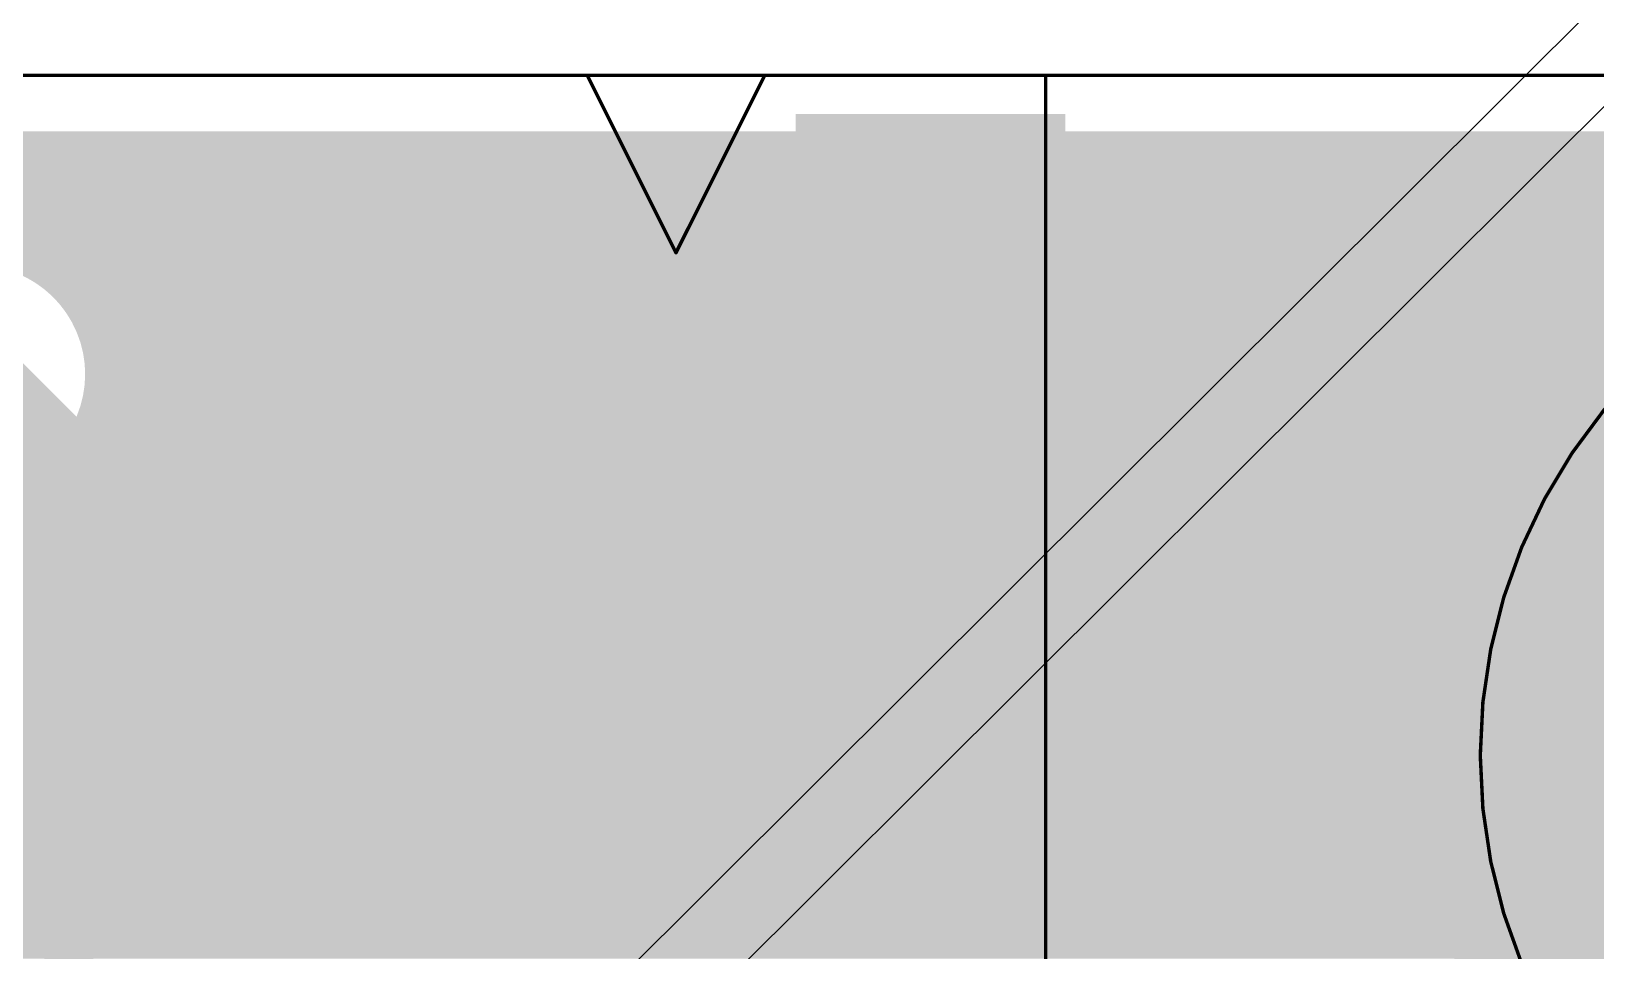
# Model space of a CAD drawing. Header units: inches. Extents: x 0 to 215, y 0 to 215.
# Drawn here: x 0.52 to 0.7463, y 1.2516 to 1.3846 of the extents above; entities that cross this region are included whole.
import ezdxf

# ---------------------------------------------------------------- set-up
doc = ezdxf.new("R2010")
doc.units = ezdxf.units.IN
doc.header["$MEASUREMENT"] = 0
for name, color, linetype in [('BottomLayer', 5, 'Continuous'), ('BottomSolder', 6, 'Continuous'), ('KeepOutLayer', 6, 'Continuous'), ('Mechanical1', 6, 'Continuous'), ('MultiLayer', 9, 'Continuous'), ('TopLayer', 1, 'Continuous'), ('TopOverlay', 2, 'Continuous'), ('TopPaste', 8, 'Continuous'), ('TopSolder', 216, 'Continuous')]:
    doc.layers.add(name, color=color, linetype=linetype)

# ---------------------------------------------------------------- blocks, each defined once
blk = doc.blocks.new('CONN_SM06B_GHS_TB_JST_7')
at = {"layer": 'TopLayer'}
blk.add_hatch(color=1, dxfattribs=at).paths.add_polyline_path([(-0.21537, 0.00386), (-0.17637, 0.00386), (-0.17637, -0.10814), (-0.21537, -0.10814)])
at = {"layer": 'TopPaste'}
blk.add_hatch(color=8, dxfattribs=at).paths.add_polyline_path([(-0.21537, 0.00386), (-0.17637, 0.00386), (-0.17637, -0.10814), (-0.21537, -0.10814)])
at = {"layer": 'TopSolder'}
blk.add_hatch(color=216, dxfattribs=at).paths.add_polyline_path([(-0.21537, 0.00386), (-0.17637, 0.00386), (-0.17637, -0.10814), (-0.21537, -0.10814)])
at = {"layer": 'TopOverlay'}
blk.add_lwpolyline([(0.16327, -0.1005, 0.006, 0.006, 0), (-0.16327, -0.1005, 0.006, 0.006, 0)], format="xyseb", dxfattribs=at)
blk.add_lwpolyline([(-0.16477, -0.1005, 0.003, 0.003, 1), (-0.16177, -0.1005, 0.003, 0.003, 1)], format="xyseb", close=True, dxfattribs=at)
blk = doc.blocks.new('____73')
at = {"layer": 'BottomSolder'}
for p, q in [((214.29936, 214.06232), (0, 0.39009)), ((0, 0.39009), (214.29936, 214.06232)), ((214.29936, 214.06232), (0, 0.39009)), ((0, 0.39009), (214.29936, 214.06232)), ((0.03549, 0.44127), (214.29936, 214.06232)), ((0.03549, 0.44127), (214.29936, 214.06232))]:
    blk.add_line(p, q, dxfattribs=at)

msp = doc.modelspace()

# ---------------------------------------------------------------- hatches: boundary and pattern name
at = {"layer": 'BottomLayer'}
h = msp.add_hatch(color=5, dxfattribs=at)
edge = h.paths.add_edge_path()
edge.add_arc((0.80834, 1.27982), 0.07874, 0, 360)
at = {"layer": 'BottomSolder'}
h = msp.add_hatch(color=6, dxfattribs=at)
edge = h.paths.add_edge_path()
edge.add_arc((0.80834, 1.27982), 0.08274, 0, 360)
at = {"layer": 'MultiLayer'}
h = msp.add_hatch(color=9, dxfattribs=at)
edge = h.paths.add_edge_path()
edge.add_arc((0.80834, 1.27982), 0.07874, 0, 360)
at = {"layer": 'TopLayer'}
h = msp.add_hatch(color=1, dxfattribs=at)
edge = h.paths.add_edge_path()
edge.add_arc((0.80834, 1.27982), 0.07874, 0, 360)
at = {"layer": 'TopSolder'}
h = msp.add_hatch(color=216, dxfattribs=at)
edge = h.paths.add_edge_path()
edge.add_arc((0.80834, 1.27982), 0.08274, 0, 360)

# ---------------------------------------------------------------- linework, layer by layer
at = {"layer": 'BottomLayer'}
for points in [[(0.01162, 1.36763, 0.005, 0.005, 0), (0.89614, 1.36763, 0.005, 0.005, 0)], [(0.01162, 1.36534, 0.005, 0.005, 0), (0.89614, 1.36534, 0.005, 0.005, 0)], [(0.12444, 1.36132, 0.005, 0.005, 0), (0.78357, 1.36132, 0.005, 0.005, 0)], [(0.49023, 1.35731, 0.005, 0.005, 0), (0.77296, 1.35731, 0.005, 0.005, 0)], [(0.51492, 1.35329, 0.005, 0.005, 0), (0.76523, 1.35329, 0.005, 0.005, 0)], [(0.51601, 1.3528, 0.005, 0.005, -0.350717), (0.53025, 1.335, 0.005, 0.005, 0)], [(0.52337, 1.34928, 0.005, 0.005, 0), (0.75902, 1.34928, 0.005, 0.005, 0)], [(0.52709, 1.34526, 0.005, 0.005, 0), (0.75381, 1.34526, 0.005, 0.005, 0)], [(0.52915, 1.34124, 0.005, 0.005, 0), (0.74932, 1.34124, 0.005, 0.005, 0)], [(0.53011, 1.33723, 0.005, 0.005, 0), (0.74541, 1.33723, 0.005, 0.005, 0)], [(0.53025, 1.335, 0.005, 0.005, -0.663557), (0.49926, 1.32193, 0.005, 0.005, 0)], [(0.53016, 1.33321, 0.005, 0.005, 0), (0.74197, 1.33321, 0.005, 0.005, 0)], [(0.5293, 1.3292, 0.005, 0.005, 0), (0.73893, 1.3292, 0.005, 0.005, 0)], [(0.52738, 1.32518, 0.005, 0.005, 0), (0.73624, 1.32518, 0.005, 0.005, 0)], [(0.5239, 1.32117, 0.005, 0.005, 0), (0.73386, 1.32117, 0.005, 0.005, 0)], [(0.51579, 1.31715, 0.005, 0.005, 0), (0.73177, 1.31715, 0.005, 0.005, 0)], [(0.17807, 1.31313, 0.005, 0.005, 0), (0.72994, 1.31313, 0.005, 0.005, 0)], [(0.17966, 1.30912, 0.005, 0.005, 0), (0.72835, 1.30912, 0.005, 0.005, 0)], [(0.49023, 1.3051, 0.005, 0.005, 0), (0.727, 1.3051, 0.005, 0.005, 0)], [(0.49023, 1.30109, 0.005, 0.005, 0), (0.72586, 1.30109, 0.005, 0.005, 0)], [(0.49023, 1.29707, 0.005, 0.005, 0), (0.72492, 1.29707, 0.005, 0.005, 0)], [(0.49023, 1.29306, 0.005, 0.005, 0), (0.72419, 1.29306, 0.005, 0.005, 0)], [(0.49023, 1.28904, 0.005, 0.005, 0), (0.72366, 1.28904, 0.005, 0.005, 0)], [(0.49023, 1.28502, 0.005, 0.005, 0), (0.72332, 1.28502, 0.005, 0.005, 0)], [(0.49023, 1.28101, 0.005, 0.005, 0), (0.72317, 1.28101, 0.005, 0.005, 0)], [(0.72566, 1.27982, 0.01, 0.01, 0), (0.80834, 1.27982, 0.01, 0.01, 0)], [(0.49023, 1.27699, 0.005, 0.005, 0), (0.72321, 1.27699, 0.005, 0.005, 0)], [(0.49023, 1.27298, 0.005, 0.005, 0), (0.72344, 1.27298, 0.005, 0.005, 0)], [(0.48187, 1.26896, 0.005, 0.005, 0), (0.72386, 1.26896, 0.005, 0.005, 0)], [(0.48301, 1.26495, 0.005, 0.005, 0), (0.72447, 1.26495, 0.005, 0.005, 0)], [(0.48322, 1.26093, 0.005, 0.005, 0), (0.72528, 1.26093, 0.005, 0.005, 0)], [(0.48252, 1.25691, 0.005, 0.005, 0), (0.7263, 1.25691, 0.005, 0.005, 0)], [(0.48082, 1.2529, 0.005, 0.005, 0), (0.72753, 1.2529, 0.005, 0.005, 0)]]:
    msp.add_lwpolyline(points, format="xyseb", dxfattribs=at)
for points in [[(0.89351, 1.27982, 0.005, 0.005, 1), (0.72316, 1.27982, 0.005, 0.005, 1)], [(0.52212, 1.34928, 0.0025, 0.0025, 1), (0.52462, 1.34928, 0.0025, 0.0025, 1)], [(0.52584, 1.34526, 0.0025, 0.0025, 1), (0.52834, 1.34526, 0.0025, 0.0025, 1)], [(0.5279, 1.34124, 0.0025, 0.0025, 1), (0.5304, 1.34124, 0.0025, 0.0025, 1)], [(0.52886, 1.33723, 0.0025, 0.0025, 1), (0.53136, 1.33723, 0.0025, 0.0025, 1)], [(0.74416, 1.33723, 0.0025, 0.0025, 1), (0.74666, 1.33723, 0.0025, 0.0025, 1)], [(0.52891, 1.33321, 0.0025, 0.0025, 1), (0.53141, 1.33321, 0.0025, 0.0025, 1)], [(0.529, 1.335, 0.0025, 0.0025, 1), (0.5315, 1.335, 0.0025, 0.0025, 1)], [(0.529, 1.335, 0.0025, 0.0025, 1), (0.5315, 1.335, 0.0025, 0.0025, 1)], [(0.74072, 1.33321, 0.0025, 0.0025, 1), (0.74322, 1.33321, 0.0025, 0.0025, 1)], [(0.52805, 1.3292, 0.0025, 0.0025, 1), (0.53055, 1.3292, 0.0025, 0.0025, 1)], [(0.73768, 1.3292, 0.0025, 0.0025, 1), (0.74018, 1.3292, 0.0025, 0.0025, 1)], [(0.52613, 1.32518, 0.0025, 0.0025, 1), (0.52863, 1.32518, 0.0025, 0.0025, 1)], [(0.73499, 1.32518, 0.0025, 0.0025, 1), (0.73749, 1.32518, 0.0025, 0.0025, 1)], [(0.52265, 1.32117, 0.0025, 0.0025, 1), (0.52515, 1.32117, 0.0025, 0.0025, 1)], [(0.73261, 1.32117, 0.0025, 0.0025, 1), (0.73511, 1.32117, 0.0025, 0.0025, 1)], [(0.73052, 1.31715, 0.0025, 0.0025, 1), (0.73302, 1.31715, 0.0025, 0.0025, 1)], [(0.72869, 1.31313, 0.0025, 0.0025, 1), (0.73119, 1.31313, 0.0025, 0.0025, 1)], [(0.72711, 1.30912, 0.0025, 0.0025, 1), (0.7296, 1.30912, 0.0025, 0.0025, 1)], [(0.72575, 1.3051, 0.0025, 0.0025, 1), (0.72825, 1.3051, 0.0025, 0.0025, 1)], [(0.72461, 1.30109, 0.0025, 0.0025, 1), (0.72711, 1.30109, 0.0025, 0.0025, 1)], [(0.72367, 1.29707, 0.0025, 0.0025, 1), (0.72617, 1.29707, 0.0025, 0.0025, 1)], [(0.72294, 1.29306, 0.0025, 0.0025, 1), (0.72544, 1.29306, 0.0025, 0.0025, 1)], [(0.72241, 1.28904, 0.0025, 0.0025, 1), (0.72491, 1.28904, 0.0025, 0.0025, 1)], [(0.72207, 1.28502, 0.0025, 0.0025, 1), (0.72457, 1.28502, 0.0025, 0.0025, 1)], [(0.72316, 1.27982, 0.005, 0.005, 1), (0.72816, 1.27982, 0.005, 0.005, 1)], [(0.72192, 1.28101, 0.0025, 0.0025, 1), (0.72442, 1.28101, 0.0025, 0.0025, 1)], [(0.72191, 1.27982, 0.0025, 0.0025, 1), (0.72441, 1.27982, 0.0025, 0.0025, 1)], [(0.72196, 1.27699, 0.0025, 0.0025, 1), (0.72446, 1.27699, 0.0025, 0.0025, 1)], [(0.72219, 1.27298, 0.0025, 0.0025, 1), (0.72469, 1.27298, 0.0025, 0.0025, 1)], [(0.72261, 1.26896, 0.0025, 0.0025, 1), (0.7251, 1.26896, 0.0025, 0.0025, 1)], [(0.72322, 1.26495, 0.0025, 0.0025, 1), (0.72572, 1.26495, 0.0025, 0.0025, 1)], [(0.72403, 1.26093, 0.0025, 0.0025, 1), (0.72653, 1.26093, 0.0025, 0.0025, 1)], [(0.72505, 1.25691, 0.0025, 0.0025, 1), (0.72755, 1.25691, 0.0025, 0.0025, 1)], [(0.72628, 1.2529, 0.0025, 0.0025, 1), (0.72878, 1.2529, 0.0025, 0.0025, 1)]]:
    msp.add_lwpolyline(points, format="xyseb", close=True, dxfattribs=at)
at = {"layer": 'KeepOutLayer'}
msp.add_lwpolyline([(0.001, 1.37825, 0.0005, 0.0005, 0), (0.90676, 1.37825, 0.0005, 0.0005, 0)], format="xyseb", dxfattribs=at)
at = {"layer": 'Mechanical1'}
for points in [[(0.37573, 1.37825, 0.0005, 0.0005, 0), (0.66673, 1.37825, 0.0005, 0.0005, 0)], [(0.6004, 1.37825, 0.0005, 0.0005, 0), (0.61323, 1.35257, 0.0005, 0.0005, 0)], [(0.61323, 1.35257, 0.0005, 0.0005, 0), (0.62607, 1.37825, 0.0005, 0.0005, 0)], [(0.66673, 1.21777, 0.0005, 0.0005, 0), (0.66673, 1.37825, 0.0005, 0.0005, 0)]]:
    msp.add_lwpolyline(points, format="xyseb", dxfattribs=at)
for points in [[(0.60027, 1.37825, 0.00025, 0.00025, 1), (0.60052, 1.37825, 0.00025, 0.00025, 1)], [(0.62595, 1.37825, 0.00025, 0.00025, 1), (0.6262, 1.37825, 0.00025, 0.00025, 1)], [(0.6666, 1.37825, 0.00025, 0.00025, 1), (0.66685, 1.37825, 0.00025, 0.00025, 1)], [(0.6666, 1.37825, 0.00025, 0.00025, 1), (0.66685, 1.37825, 0.00025, 0.00025, 1)], [(0.88708, 1.27982, 0.0005, 0.0005, 1), (0.7296, 1.27982, 0.0005, 0.0005, 1)], [(0.61311, 1.35257, 0.00025, 0.00025, 1), (0.61336, 1.35257, 0.00025, 0.00025, 1)], [(0.61311, 1.35257, 0.00025, 0.00025, 1), (0.61336, 1.35257, 0.00025, 0.00025, 1)], [(0.72947, 1.27982, 0.00025, 0.00025, 1), (0.72972, 1.27982, 0.00025, 0.00025, 1)]]:
    msp.add_lwpolyline(points, format="xyseb", close=True, dxfattribs=at)
at = {"layer": 'TopLayer'}
for points in [[(0.28426, 1.36763, 0.005, 0.005, 0), (0.62411, 1.36763, 0.005, 0.005, 0)], [(0.62411, 1.25422, 0.005, 0.005, 0), (0.62411, 1.36763, 0.005, 0.005, 0)], [(0.67599, 1.36763, 0.005, 0.005, 0), (0.89614, 1.36763, 0.005, 0.005, 0)], [(0.67599, 1.25422, 0.005, 0.005, 0), (0.67599, 1.36763, 0.005, 0.005, 0)], [(0.28426, 1.36534, 0.005, 0.005, 0), (0.62411, 1.36534, 0.005, 0.005, 0)], [(0.67599, 1.36534, 0.005, 0.005, 0), (0.89614, 1.36534, 0.005, 0.005, 0)], [(0.28426, 1.36132, 0.005, 0.005, 0), (0.62411, 1.36132, 0.005, 0.005, 0)], [(0.67599, 1.36132, 0.005, 0.005, 0), (0.78357, 1.36132, 0.005, 0.005, 0)], [(0.28426, 1.35731, 0.005, 0.005, 0), (0.62411, 1.35731, 0.005, 0.005, 0)], [(0.67599, 1.35731, 0.005, 0.005, 0), (0.77296, 1.35731, 0.005, 0.005, 0)], [(0.28426, 1.35329, 0.005, 0.005, 0), (0.62411, 1.35329, 0.005, 0.005, 0)], [(0.50632, 1.31766, 0.005, 0.005, -1.627351), (0.52934, 1.34068, 0.005, 0.005, 0)], [(0.67599, 1.35329, 0.005, 0.005, 0), (0.76523, 1.35329, 0.005, 0.005, 0)], [(0.52337, 1.34928, 0.005, 0.005, 0), (0.62411, 1.34928, 0.005, 0.005, 0)], [(0.67599, 1.34928, 0.005, 0.005, 0), (0.75902, 1.34928, 0.005, 0.005, 0)], [(0.52709, 1.34526, 0.005, 0.005, 0), (0.62411, 1.34526, 0.005, 0.005, 0)], [(0.67599, 1.34526, 0.005, 0.005, 0), (0.75381, 1.34526, 0.005, 0.005, 0)], [(0.52915, 1.34124, 0.005, 0.005, 0), (0.62411, 1.34124, 0.005, 0.005, 0)], [(0.52934, 1.34068, 0.005, 0.005, 0), (0.54348, 1.32654, 0.005, 0.005, 0)], [(0.67599, 1.34124, 0.005, 0.005, 0), (0.74932, 1.34124, 0.005, 0.005, 0)], [(0.512, 1.335, 0.01181, 0.01181, 0), (0.532, 1.315, 0.01181, 0.01181, 0)], [(0.53279, 1.33723, 0.005, 0.005, 0), (0.62411, 1.33723, 0.005, 0.005, 0)], [(0.67599, 1.33723, 0.005, 0.005, 0), (0.74541, 1.33723, 0.005, 0.005, 0)], [(0.53681, 1.33321, 0.005, 0.005, 0), (0.62411, 1.33321, 0.005, 0.005, 0)], [(0.67599, 1.33321, 0.005, 0.005, 0), (0.74197, 1.33321, 0.005, 0.005, 0)], [(0.54083, 1.3292, 0.005, 0.005, 0), (0.62411, 1.3292, 0.005, 0.005, 0)], [(0.67599, 1.3292, 0.005, 0.005, 0), (0.73893, 1.3292, 0.005, 0.005, 0)], [(0.54348, 1.32654, 0.005, 0.005, -0.199638), (0.54828, 1.315, 0.005, 0.005, 0)], [(0.54351, 1.32651, 0.005, 0.005, -0.198912), (0.54828, 1.315, 0.005, 0.005, 0)], [(0.5447, 1.32518, 0.005, 0.005, 0), (0.62411, 1.32518, 0.005, 0.005, 0)], [(0.67599, 1.32518, 0.005, 0.005, 0), (0.73624, 1.32518, 0.005, 0.005, 0)], [(0.54707, 1.32117, 0.005, 0.005, 0), (0.62411, 1.32117, 0.005, 0.005, 0)], [(0.67599, 1.32117, 0.005, 0.005, 0), (0.73386, 1.32117, 0.005, 0.005, 0)], [(0.532, 1.28, 0.01181, 0.01181, 0), (0.532, 1.315, 0.01181, 0.01181, 0)], [(0.54814, 1.31715, 0.005, 0.005, 0), (0.62411, 1.31715, 0.005, 0.005, 0)], [(0.62661, 1.31666, 0.01, 0.01, 0), (0.65005, 1.31666, 0.01, 0.01, 0)], [(0.65005, 1.31666, 0.01, 0.01, 0), (0.67349, 1.31666, 0.01, 0.01, 0)], [(0.65005, 1.25672, 0.01, 0.01, 0), (0.65005, 1.31666, 0.01, 0.01, 0)], [(0.67599, 1.31715, 0.005, 0.005, 0), (0.73177, 1.31715, 0.005, 0.005, 0)], [(0.54828, 1.28, 0.005, 0.005, 0), (0.54828, 1.315, 0.005, 0.005, 0)], [(0.54828, 1.31313, 0.005, 0.005, 0), (0.62411, 1.31313, 0.005, 0.005, 0)], [(0.67599, 1.31313, 0.005, 0.005, 0), (0.72994, 1.31313, 0.005, 0.005, 0)], [(0.54828, 1.30912, 0.005, 0.005, 0), (0.62411, 1.30912, 0.005, 0.005, 0)], [(0.67599, 1.30912, 0.005, 0.005, 0), (0.72835, 1.30912, 0.005, 0.005, 0)], [(0.54828, 1.3051, 0.005, 0.005, 0), (0.62411, 1.3051, 0.005, 0.005, 0)], [(0.67599, 1.3051, 0.005, 0.005, 0), (0.727, 1.3051, 0.005, 0.005, 0)], [(0.54828, 1.30109, 0.005, 0.005, 0), (0.62411, 1.30109, 0.005, 0.005, 0)], [(0.67599, 1.30109, 0.005, 0.005, 0), (0.72586, 1.30109, 0.005, 0.005, 0)], [(0.54828, 1.29707, 0.005, 0.005, 0), (0.62411, 1.29707, 0.005, 0.005, 0)], [(0.67599, 1.29707, 0.005, 0.005, 0), (0.72492, 1.29707, 0.005, 0.005, 0)], [(0.54828, 1.29306, 0.005, 0.005, 0), (0.62411, 1.29306, 0.005, 0.005, 0)], [(0.67599, 1.29306, 0.005, 0.005, 0), (0.72419, 1.29306, 0.005, 0.005, 0)], [(0.54828, 1.28904, 0.005, 0.005, 0), (0.62411, 1.28904, 0.005, 0.005, 0)], [(0.67599, 1.28904, 0.005, 0.005, 0), (0.72366, 1.28904, 0.005, 0.005, 0)], [(0.491, 1.239, 0.01181, 0.01181, 0), (0.532, 1.28, 0.01181, 0.01181, 0)], [(0.54828, 1.28502, 0.005, 0.005, 0), (0.62411, 1.28502, 0.005, 0.005, 0)], [(0.67599, 1.28502, 0.005, 0.005, 0), (0.72332, 1.28502, 0.005, 0.005, 0)], [(0.54828, 1.28101, 0.005, 0.005, 0), (0.62411, 1.28101, 0.005, 0.005, 0)], [(0.67599, 1.28101, 0.005, 0.005, 0), (0.72317, 1.28101, 0.005, 0.005, 0)], [(0.72566, 1.27982, 0.01, 0.01, 0), (0.80834, 1.27982, 0.01, 0.01, 0)], [(0.54828, 1.28, 0.005, 0.005, -0.199638), (0.54348, 1.26846, 0.005, 0.005, 0)], [(0.54828, 1.28, 0.005, 0.005, -0.198912), (0.54351, 1.26849, 0.005, 0.005, 0)], [(0.548, 1.27699, 0.005, 0.005, 0), (0.62411, 1.27699, 0.005, 0.005, 0)], [(0.67599, 1.27699, 0.005, 0.005, 0), (0.72321, 1.27699, 0.005, 0.005, 0)], [(0.54669, 1.27298, 0.005, 0.005, 0), (0.62411, 1.27298, 0.005, 0.005, 0)], [(0.67599, 1.27298, 0.005, 0.005, 0), (0.72344, 1.27298, 0.005, 0.005, 0)], [(0.50254, 1.22752, 0.005, 0.005, 0), (0.54348, 1.26846, 0.005, 0.005, 0)], [(0.54397, 1.26896, 0.005, 0.005, 0), (0.62411, 1.26896, 0.005, 0.005, 0)], [(0.67599, 1.26896, 0.005, 0.005, 0), (0.72386, 1.26896, 0.005, 0.005, 0)], [(0.53997, 1.26495, 0.005, 0.005, 0), (0.62411, 1.26495, 0.005, 0.005, 0)], [(0.67599, 1.26495, 0.005, 0.005, 0), (0.72447, 1.26495, 0.005, 0.005, 0)], [(0.53595, 1.26093, 0.005, 0.005, 0), (0.62411, 1.26093, 0.005, 0.005, 0)], [(0.67599, 1.26093, 0.005, 0.005, 0), (0.72528, 1.26093, 0.005, 0.005, 0)], [(0.53194, 1.25691, 0.005, 0.005, 0), (0.62411, 1.25691, 0.005, 0.005, 0)], [(0.67599, 1.25691, 0.005, 0.005, 0), (0.7263, 1.25691, 0.005, 0.005, 0)], [(0.62411, 1.25422, 0.005, 0.005, 0), (0.67599, 1.25422, 0.005, 0.005, 0)], [(0.52792, 1.2529, 0.005, 0.005, 0), (0.72753, 1.2529, 0.005, 0.005, 0)]]:
    msp.add_lwpolyline(points, format="xyseb", dxfattribs=at)
for points in [[(0.62286, 1.36763, 0.0025, 0.0025, 1), (0.62536, 1.36763, 0.0025, 0.0025, 1)], [(0.62286, 1.36763, 0.0025, 0.0025, 1), (0.62536, 1.36763, 0.0025, 0.0025, 1)], [(0.67474, 1.36763, 0.0025, 0.0025, 1), (0.67724, 1.36763, 0.0025, 0.0025, 1)], [(0.67474, 1.36763, 0.0025, 0.0025, 1), (0.67724, 1.36763, 0.0025, 0.0025, 1)], [(0.62286, 1.36534, 0.0025, 0.0025, 1), (0.62536, 1.36534, 0.0025, 0.0025, 1)], [(0.67474, 1.36534, 0.0025, 0.0025, 1), (0.67724, 1.36534, 0.0025, 0.0025, 1)], [(0.89351, 1.27982, 0.005, 0.005, 1), (0.72316, 1.27982, 0.005, 0.005, 1)], [(0.62286, 1.36132, 0.0025, 0.0025, 1), (0.62536, 1.36132, 0.0025, 0.0025, 1)], [(0.67474, 1.36132, 0.0025, 0.0025, 1), (0.67724, 1.36132, 0.0025, 0.0025, 1)], [(0.62286, 1.35731, 0.0025, 0.0025, 1), (0.62536, 1.35731, 0.0025, 0.0025, 1)], [(0.67474, 1.35731, 0.0025, 0.0025, 1), (0.67724, 1.35731, 0.0025, 0.0025, 1)], [(0.62286, 1.35329, 0.0025, 0.0025, 1), (0.62536, 1.35329, 0.0025, 0.0025, 1)], [(0.67474, 1.35329, 0.0025, 0.0025, 1), (0.67724, 1.35329, 0.0025, 0.0025, 1)], [(0.52212, 1.34928, 0.0025, 0.0025, 1), (0.52462, 1.34928, 0.0025, 0.0025, 1)], [(0.62286, 1.34928, 0.0025, 0.0025, 1), (0.62536, 1.34928, 0.0025, 0.0025, 1)], [(0.67474, 1.34928, 0.0025, 0.0025, 1), (0.67724, 1.34928, 0.0025, 0.0025, 1)], [(0.52584, 1.34526, 0.0025, 0.0025, 1), (0.52834, 1.34526, 0.0025, 0.0025, 1)], [(0.62286, 1.34526, 0.0025, 0.0025, 1), (0.62536, 1.34526, 0.0025, 0.0025, 1)], [(0.67474, 1.34526, 0.0025, 0.0025, 1), (0.67724, 1.34526, 0.0025, 0.0025, 1)], [(0.5279, 1.34124, 0.0025, 0.0025, 1), (0.5304, 1.34124, 0.0025, 0.0025, 1)], [(0.52809, 1.34068, 0.0025, 0.0025, 1), (0.53059, 1.34068, 0.0025, 0.0025, 1)], [(0.52809, 1.34068, 0.0025, 0.0025, 1), (0.53059, 1.34068, 0.0025, 0.0025, 1)], [(0.62286, 1.34124, 0.0025, 0.0025, 1), (0.62536, 1.34124, 0.0025, 0.0025, 1)], [(0.67474, 1.34124, 0.0025, 0.0025, 1), (0.67724, 1.34124, 0.0025, 0.0025, 1)], [(0.53154, 1.33723, 0.0025, 0.0025, 1), (0.53404, 1.33723, 0.0025, 0.0025, 1)], [(0.62286, 1.33723, 0.0025, 0.0025, 1), (0.62536, 1.33723, 0.0025, 0.0025, 1)], [(0.67474, 1.33723, 0.0025, 0.0025, 1), (0.67724, 1.33723, 0.0025, 0.0025, 1)], [(0.74416, 1.33723, 0.0025, 0.0025, 1), (0.74666, 1.33723, 0.0025, 0.0025, 1)], [(0.53556, 1.33321, 0.0025, 0.0025, 1), (0.53806, 1.33321, 0.0025, 0.0025, 1)], [(0.62286, 1.33321, 0.0025, 0.0025, 1), (0.62536, 1.33321, 0.0025, 0.0025, 1)], [(0.67474, 1.33321, 0.0025, 0.0025, 1), (0.67724, 1.33321, 0.0025, 0.0025, 1)], [(0.74072, 1.33321, 0.0025, 0.0025, 1), (0.74322, 1.33321, 0.0025, 0.0025, 1)], [(0.53958, 1.3292, 0.0025, 0.0025, 1), (0.54208, 1.3292, 0.0025, 0.0025, 1)], [(0.62286, 1.3292, 0.0025, 0.0025, 1), (0.62536, 1.3292, 0.0025, 0.0025, 1)], [(0.67474, 1.3292, 0.0025, 0.0025, 1), (0.67724, 1.3292, 0.0025, 0.0025, 1)], [(0.73768, 1.3292, 0.0025, 0.0025, 1), (0.74018, 1.3292, 0.0025, 0.0025, 1)], [(0.54223, 1.32654, 0.0025, 0.0025, 1), (0.54473, 1.32654, 0.0025, 0.0025, 1)], [(0.54223, 1.32654, 0.0025, 0.0025, 1), (0.54473, 1.32654, 0.0025, 0.0025, 1)], [(0.54226, 1.32651, 0.0025, 0.0025, 1), (0.54476, 1.32651, 0.0025, 0.0025, 1)], [(0.54345, 1.32518, 0.0025, 0.0025, 1), (0.54595, 1.32518, 0.0025, 0.0025, 1)], [(0.62286, 1.32518, 0.0025, 0.0025, 1), (0.62536, 1.32518, 0.0025, 0.0025, 1)], [(0.67474, 1.32518, 0.0025, 0.0025, 1), (0.67724, 1.32518, 0.0025, 0.0025, 1)], [(0.73499, 1.32518, 0.0025, 0.0025, 1), (0.73749, 1.32518, 0.0025, 0.0025, 1)], [(0.54582, 1.32117, 0.0025, 0.0025, 1), (0.54832, 1.32117, 0.0025, 0.0025, 1)], [(0.62286, 1.32117, 0.0025, 0.0025, 1), (0.62536, 1.32117, 0.0025, 0.0025, 1)], [(0.67474, 1.32117, 0.0025, 0.0025, 1), (0.67724, 1.32117, 0.0025, 0.0025, 1)], [(0.73261, 1.32117, 0.0025, 0.0025, 1), (0.73511, 1.32117, 0.0025, 0.0025, 1)], [(0.52905, 1.315, 0.00591, 0.00591, 1), (0.53495, 1.315, 0.00591, 0.00591, 1)], [(0.52905, 1.315, 0.00591, 0.00591, 1), (0.53495, 1.315, 0.00591, 0.00591, 1)], [(0.54689, 1.31715, 0.0025, 0.0025, 1), (0.54939, 1.31715, 0.0025, 0.0025, 1)], [(0.62411, 1.31666, 0.005, 0.005, 1), (0.62911, 1.31666, 0.005, 0.005, 1)], [(0.62286, 1.31715, 0.0025, 0.0025, 1), (0.62536, 1.31715, 0.0025, 0.0025, 1)], [(0.64755, 1.31666, 0.005, 0.005, 1), (0.65255, 1.31666, 0.005, 0.005, 1)], [(0.64755, 1.31666, 0.005, 0.005, 1), (0.65255, 1.31666, 0.005, 0.005, 1)], [(0.64755, 1.31666, 0.005, 0.005, 1), (0.65255, 1.31666, 0.005, 0.005, 1)], [(0.67099, 1.31666, 0.005, 0.005, 1), (0.67599, 1.31666, 0.005, 0.005, 1)], [(0.67474, 1.31715, 0.0025, 0.0025, 1), (0.67724, 1.31715, 0.0025, 0.0025, 1)], [(0.73052, 1.31715, 0.0025, 0.0025, 1), (0.73302, 1.31715, 0.0025, 0.0025, 1)], [(0.54703, 1.315, 0.0025, 0.0025, 1), (0.54953, 1.315, 0.0025, 0.0025, 1)], [(0.54703, 1.315, 0.0025, 0.0025, 1), (0.54953, 1.315, 0.0025, 0.0025, 1)], [(0.54703, 1.315, 0.0025, 0.0025, 1), (0.54953, 1.315, 0.0025, 0.0025, 1)], [(0.54703, 1.31313, 0.0025, 0.0025, 1), (0.54953, 1.31313, 0.0025, 0.0025, 1)], [(0.62286, 1.31313, 0.0025, 0.0025, 1), (0.62536, 1.31313, 0.0025, 0.0025, 1)], [(0.67474, 1.31313, 0.0025, 0.0025, 1), (0.67724, 1.31313, 0.0025, 0.0025, 1)], [(0.72869, 1.31313, 0.0025, 0.0025, 1), (0.73119, 1.31313, 0.0025, 0.0025, 1)], [(0.54703, 1.30912, 0.0025, 0.0025, 1), (0.54953, 1.30912, 0.0025, 0.0025, 1)], [(0.62286, 1.30912, 0.0025, 0.0025, 1), (0.62536, 1.30912, 0.0025, 0.0025, 1)], [(0.67474, 1.30912, 0.0025, 0.0025, 1), (0.67724, 1.30912, 0.0025, 0.0025, 1)], [(0.72711, 1.30912, 0.0025, 0.0025, 1), (0.7296, 1.30912, 0.0025, 0.0025, 1)], [(0.54703, 1.3051, 0.0025, 0.0025, 1), (0.54953, 1.3051, 0.0025, 0.0025, 1)], [(0.62286, 1.3051, 0.0025, 0.0025, 1), (0.62536, 1.3051, 0.0025, 0.0025, 1)], [(0.67474, 1.3051, 0.0025, 0.0025, 1), (0.67724, 1.3051, 0.0025, 0.0025, 1)], [(0.72575, 1.3051, 0.0025, 0.0025, 1), (0.72825, 1.3051, 0.0025, 0.0025, 1)], [(0.54703, 1.30109, 0.0025, 0.0025, 1), (0.54953, 1.30109, 0.0025, 0.0025, 1)], [(0.62286, 1.30109, 0.0025, 0.0025, 1), (0.62536, 1.30109, 0.0025, 0.0025, 1)], [(0.67474, 1.30109, 0.0025, 0.0025, 1), (0.67724, 1.30109, 0.0025, 0.0025, 1)], [(0.72461, 1.30109, 0.0025, 0.0025, 1), (0.72711, 1.30109, 0.0025, 0.0025, 1)], [(0.54703, 1.29707, 0.0025, 0.0025, 1), (0.54953, 1.29707, 0.0025, 0.0025, 1)], [(0.62286, 1.29707, 0.0025, 0.0025, 1), (0.62536, 1.29707, 0.0025, 0.0025, 1)], [(0.67474, 1.29707, 0.0025, 0.0025, 1), (0.67724, 1.29707, 0.0025, 0.0025, 1)], [(0.72367, 1.29707, 0.0025, 0.0025, 1), (0.72617, 1.29707, 0.0025, 0.0025, 1)], [(0.54703, 1.29306, 0.0025, 0.0025, 1), (0.54953, 1.29306, 0.0025, 0.0025, 1)], [(0.62286, 1.29306, 0.0025, 0.0025, 1), (0.62536, 1.29306, 0.0025, 0.0025, 1)], [(0.67474, 1.29306, 0.0025, 0.0025, 1), (0.67724, 1.29306, 0.0025, 0.0025, 1)], [(0.72294, 1.29306, 0.0025, 0.0025, 1), (0.72544, 1.29306, 0.0025, 0.0025, 1)], [(0.54703, 1.28904, 0.0025, 0.0025, 1), (0.54953, 1.28904, 0.0025, 0.0025, 1)], [(0.62286, 1.28904, 0.0025, 0.0025, 1), (0.62536, 1.28904, 0.0025, 0.0025, 1)], [(0.67474, 1.28904, 0.0025, 0.0025, 1), (0.67724, 1.28904, 0.0025, 0.0025, 1)], [(0.72241, 1.28904, 0.0025, 0.0025, 1), (0.72491, 1.28904, 0.0025, 0.0025, 1)], [(0.52905, 1.28, 0.00591, 0.00591, 1), (0.53495, 1.28, 0.00591, 0.00591, 1)], [(0.52905, 1.28, 0.00591, 0.00591, 1), (0.53495, 1.28, 0.00591, 0.00591, 1)], [(0.54703, 1.28502, 0.0025, 0.0025, 1), (0.54953, 1.28502, 0.0025, 0.0025, 1)], [(0.62286, 1.28502, 0.0025, 0.0025, 1), (0.62536, 1.28502, 0.0025, 0.0025, 1)], [(0.67474, 1.28502, 0.0025, 0.0025, 1), (0.67724, 1.28502, 0.0025, 0.0025, 1)], [(0.72207, 1.28502, 0.0025, 0.0025, 1), (0.72457, 1.28502, 0.0025, 0.0025, 1)], [(0.54703, 1.28101, 0.0025, 0.0025, 1), (0.54953, 1.28101, 0.0025, 0.0025, 1)], [(0.62286, 1.28101, 0.0025, 0.0025, 1), (0.62536, 1.28101, 0.0025, 0.0025, 1)], [(0.67474, 1.28101, 0.0025, 0.0025, 1), (0.67724, 1.28101, 0.0025, 0.0025, 1)], [(0.72316, 1.27982, 0.005, 0.005, 1), (0.72816, 1.27982, 0.005, 0.005, 1)], [(0.72192, 1.28101, 0.0025, 0.0025, 1), (0.72442, 1.28101, 0.0025, 0.0025, 1)], [(0.54703, 1.28, 0.0025, 0.0025, 1), (0.54953, 1.28, 0.0025, 0.0025, 1)], [(0.54703, 1.28, 0.0025, 0.0025, 1), (0.54953, 1.28, 0.0025, 0.0025, 1)], [(0.54703, 1.28, 0.0025, 0.0025, 1), (0.54953, 1.28, 0.0025, 0.0025, 1)], [(0.72191, 1.27982, 0.0025, 0.0025, 1), (0.72441, 1.27982, 0.0025, 0.0025, 1)], [(0.54675, 1.27699, 0.0025, 0.0025, 1), (0.54925, 1.27699, 0.0025, 0.0025, 1)], [(0.62286, 1.27699, 0.0025, 0.0025, 1), (0.62536, 1.27699, 0.0025, 0.0025, 1)], [(0.67474, 1.27699, 0.0025, 0.0025, 1), (0.67724, 1.27699, 0.0025, 0.0025, 1)], [(0.72196, 1.27699, 0.0025, 0.0025, 1), (0.72446, 1.27699, 0.0025, 0.0025, 1)], [(0.54544, 1.27298, 0.0025, 0.0025, 1), (0.54794, 1.27298, 0.0025, 0.0025, 1)], [(0.62286, 1.27298, 0.0025, 0.0025, 1), (0.62536, 1.27298, 0.0025, 0.0025, 1)], [(0.67474, 1.27298, 0.0025, 0.0025, 1), (0.67724, 1.27298, 0.0025, 0.0025, 1)], [(0.72219, 1.27298, 0.0025, 0.0025, 1), (0.72469, 1.27298, 0.0025, 0.0025, 1)], [(0.54223, 1.26846, 0.0025, 0.0025, 1), (0.54473, 1.26846, 0.0025, 0.0025, 1)], [(0.54223, 1.26846, 0.0025, 0.0025, 1), (0.54473, 1.26846, 0.0025, 0.0025, 1)], [(0.54226, 1.26849, 0.0025, 0.0025, 1), (0.54476, 1.26849, 0.0025, 0.0025, 1)], [(0.54272, 1.26896, 0.0025, 0.0025, 1), (0.54522, 1.26896, 0.0025, 0.0025, 1)], [(0.62286, 1.26896, 0.0025, 0.0025, 1), (0.62536, 1.26896, 0.0025, 0.0025, 1)], [(0.67474, 1.26896, 0.0025, 0.0025, 1), (0.67724, 1.26896, 0.0025, 0.0025, 1)], [(0.72261, 1.26896, 0.0025, 0.0025, 1), (0.7251, 1.26896, 0.0025, 0.0025, 1)], [(0.53872, 1.26495, 0.0025, 0.0025, 1), (0.54122, 1.26495, 0.0025, 0.0025, 1)], [(0.62286, 1.26495, 0.0025, 0.0025, 1), (0.62536, 1.26495, 0.0025, 0.0025, 1)], [(0.67474, 1.26495, 0.0025, 0.0025, 1), (0.67724, 1.26495, 0.0025, 0.0025, 1)], [(0.72322, 1.26495, 0.0025, 0.0025, 1), (0.72572, 1.26495, 0.0025, 0.0025, 1)], [(0.5347, 1.26093, 0.0025, 0.0025, 1), (0.5372, 1.26093, 0.0025, 0.0025, 1)], [(0.62286, 1.26093, 0.0025, 0.0025, 1), (0.62536, 1.26093, 0.0025, 0.0025, 1)], [(0.67474, 1.26093, 0.0025, 0.0025, 1), (0.67724, 1.26093, 0.0025, 0.0025, 1)], [(0.72403, 1.26093, 0.0025, 0.0025, 1), (0.72653, 1.26093, 0.0025, 0.0025, 1)], [(0.64755, 1.25672, 0.005, 0.005, 1), (0.65255, 1.25672, 0.005, 0.005, 1)], [(0.53069, 1.25691, 0.0025, 0.0025, 1), (0.53319, 1.25691, 0.0025, 0.0025, 1)], [(0.62286, 1.25691, 0.0025, 0.0025, 1), (0.62536, 1.25691, 0.0025, 0.0025, 1)], [(0.67474, 1.25691, 0.0025, 0.0025, 1), (0.67724, 1.25691, 0.0025, 0.0025, 1)], [(0.72505, 1.25691, 0.0025, 0.0025, 1), (0.72755, 1.25691, 0.0025, 0.0025, 1)], [(0.62286, 1.25422, 0.0025, 0.0025, 1), (0.62536, 1.25422, 0.0025, 0.0025, 1)], [(0.62286, 1.25422, 0.0025, 0.0025, 1), (0.62536, 1.25422, 0.0025, 0.0025, 1)], [(0.67474, 1.25422, 0.0025, 0.0025, 1), (0.67724, 1.25422, 0.0025, 0.0025, 1)], [(0.67474, 1.25422, 0.0025, 0.0025, 1), (0.67724, 1.25422, 0.0025, 0.0025, 1)], [(0.52667, 1.2529, 0.0025, 0.0025, 1), (0.52917, 1.2529, 0.0025, 0.0025, 1)], [(0.72628, 1.2529, 0.0025, 0.0025, 1), (0.72878, 1.2529, 0.0025, 0.0025, 1)]]:
    msp.add_lwpolyline(points, format="xyseb", close=True, dxfattribs=at)

# ---------------------------------------------------------------- block references
msp.add_blockref('____73', (0.449, 0.68605))
at = {"rotation": 180}
msp.add_blockref('CONN_SM06B_GHS_TB_JST_7', (0.45418, 1.26452), dxfattribs=at)

doc.saveas('drawing.dxf')
